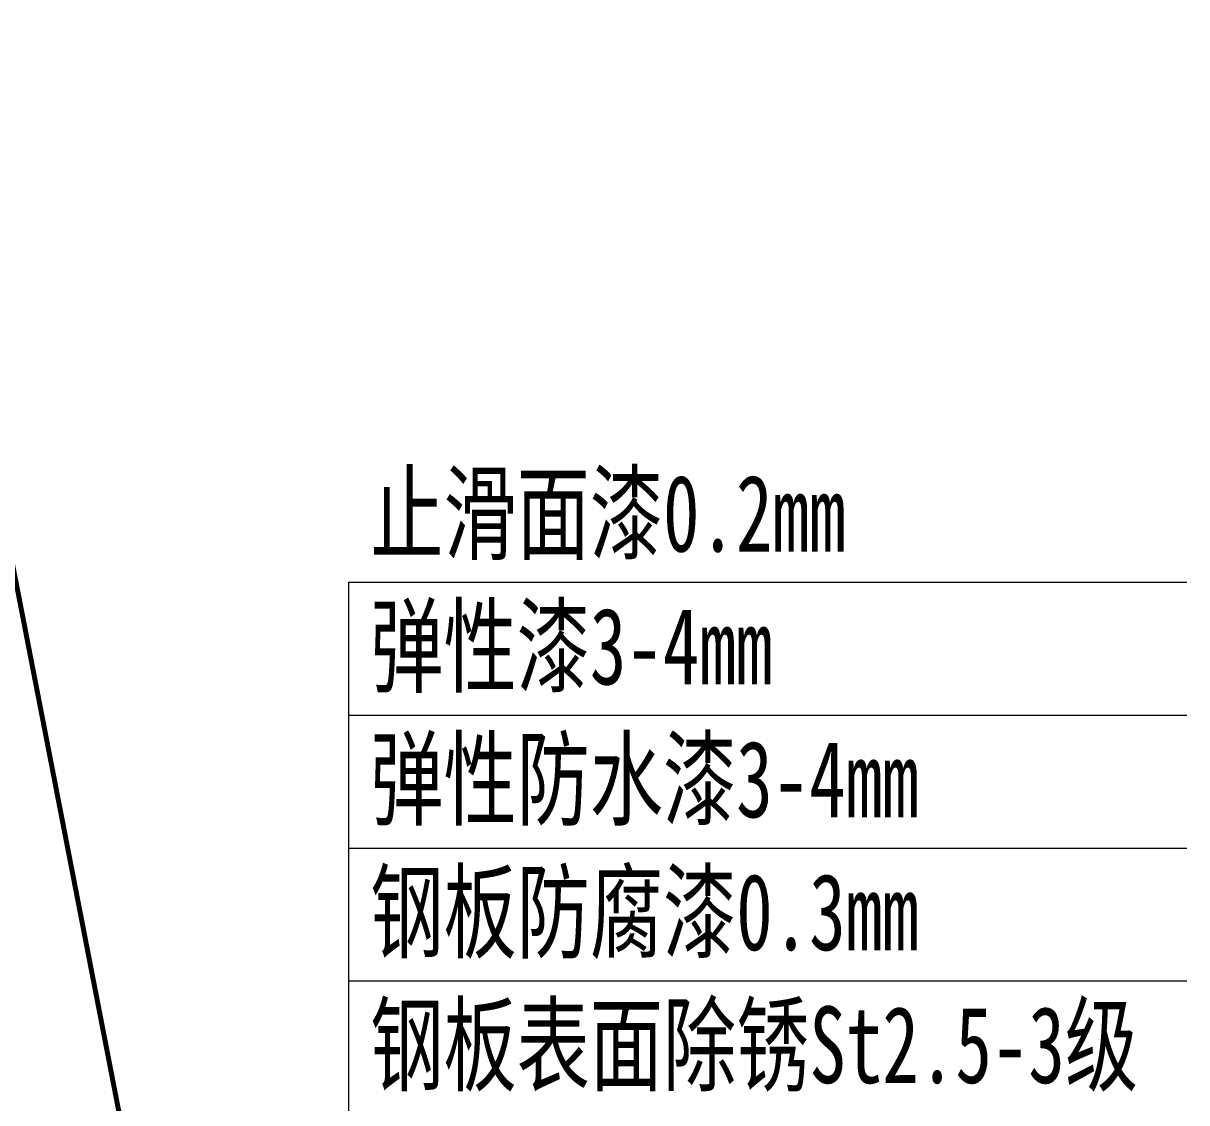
# Model space of a CAD drawing. Extents: x -2611510 to 954358, y -247163 to 181535.
# Drawn here: x 806275 to 815763, y 47132 to 55934 of the extents above; entities that cross this region are included whole.
import ezdxf

# ---------------------------------------------------------------- set-up
doc = ezdxf.new("R2010")
doc.units = 0
doc.layers.add('文字', color=7, linetype='Continuous', lineweight=15)
doc.layers.add('标注', color=3, linetype='Continuous', lineweight=18)
doc.styles.add('fs', font='仿宋_GB2312.TTF', dxfattribs={"width": 0.7})

msp = doc.modelspace()

# ---------------------------------------------------------------- linework, layer by layer
for p, q in [((801994.5, 73020.7), (808593, 39074.3)), ((802018.9, 73020.7), (808617.4, 39074.3))]:
    msp.add_line(p, q)
at = {"color": 8}
msp.add_line((802006.7, 73020.7), (808605.2, 39074.3), dxfattribs=at)
at = {"layer": '文字'}
for p, q in [((808930, 41327.2), (808930, 51376.2)), ((808930, 51376.2), (815762.5, 51376.2)), ((808930, 50292.9), (815762.5, 50292.9)), ((808930, 49209.5), (815762.5, 49209.5)), ((808930, 49209.5), (815762.5, 49209.5)), ((808930, 48126.2), (815762.5, 48126.2)), ((808930, 48126.2), (815762.5, 48126.2))]:
    msp.add_line(p, q, dxfattribs=at)

# ---------------------------------------------------------------- texts
at = {"layer": '标注', "color": 7, "style": 'fs', "width": 0.7}
for s, p in [('止滑面漆0.2mm', (809105, 51626.2)), ('弹性漆3-4mm', (809105, 50542.9)), ('弹性防水漆3-4mm', (809105, 49459.5)), ('钢板防腐漆0.3mm', (809105, 48376.2)), ('钢板表面除锈St2.5-3级', (809105, 47292.9))]:
    msp.add_text(s, height=625, rotation=360, dxfattribs=at).set_placement(p)

doc.saveas('drawing.dxf')
